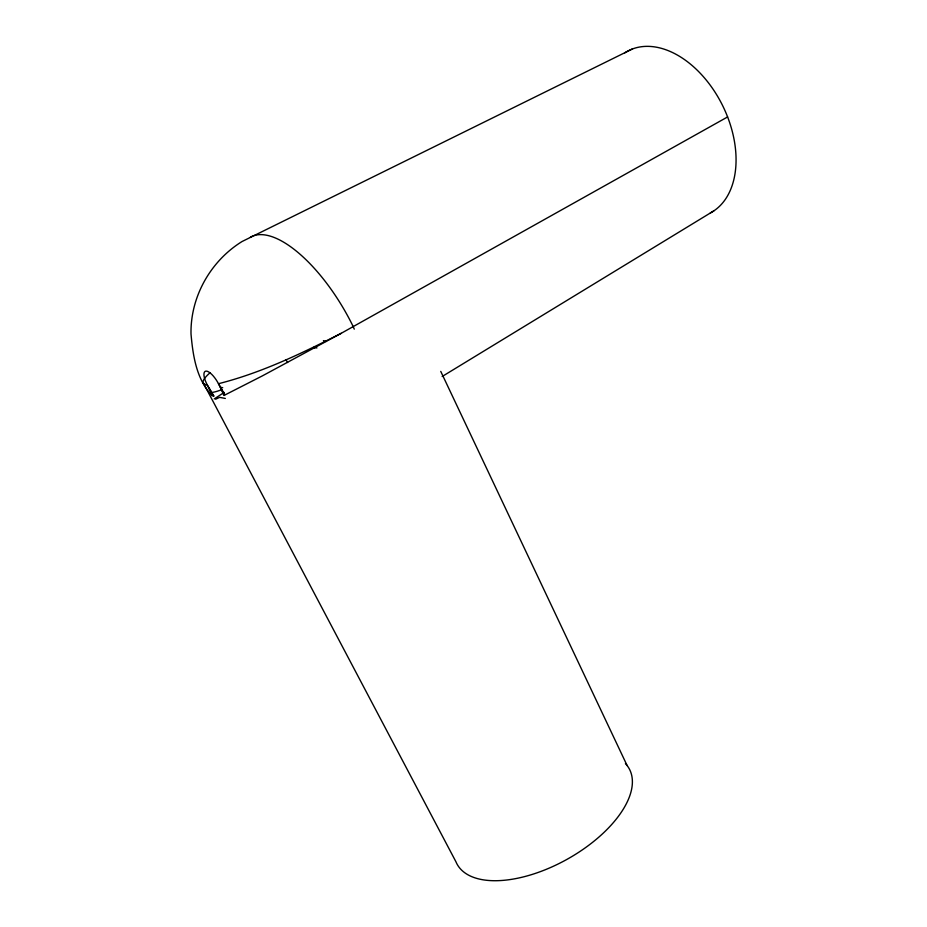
<?xml version="1.0" encoding="UTF-8"?>
<svg xmlns="http://www.w3.org/2000/svg" width="927" height="927" viewBox="0 0 927 927"><rect width="100%" height="100%" fill="white"/><g stroke="black" fill="none" stroke-linecap="round" stroke-linejoin="round"><path stroke-width="1.39" d="M209.131 388.297L213.917 396.258L207.231 384.856A14.983 5.18 59.1 0 1 205.945 371.124A14.983 5.18 59.1 0 1 218.471 383.708L225.029 394.925L262.318 375.91L341.206 333.314L727.602 116.941M214.207 398.934L224.16 392.422M442.167 376.501L713.906 210.823M222.723 387.706A110.429 40.116 -18.6 0 1 220.336 387.231L223.917 395.423L224.485 395.169L218.471 383.708C261.518 372.839 301.796 353.361 341.206 333.314M632.481 48.946L242.04 241.53C210.58 261.008 190.325 296.779 191.008 333.905C192.897 355.562 196.478 379.919 212.445 395.98L207.231 384.856A110.197 14.878 -25.3 0 1 210.162 372.666M215.643 399.201L219.676 397.359L225.319 398.448M314.079 347.579L316.941 347.915M323.43 340.626L326.165 341.484M286.061 359.85L287.579 362.515M314.126 346.999L314.647 347.903M203.048 382.469L455.945 861.786A98.401 49.061 -29.1 0 0 570.093 857.591A98.401 49.061 -29.1 0 0 625.435 763.581M440.754 371.391L627.104 765.517M354.265 329.143L353.199 326.594A109.432 44.716 59.8 0 0 254.079 235.597M250.417 237.173A109.432 44.716 59.8 0 1 252.816 236.037M624.786 52.851A90.869 59.664 63.7 0 1 720.603 101.669A90.869 59.664 63.7 0 1 710.291 212.99M221.657 389.734A109.989 11.495 -31.5 0 1 210.267 392.527"/></g></svg>
